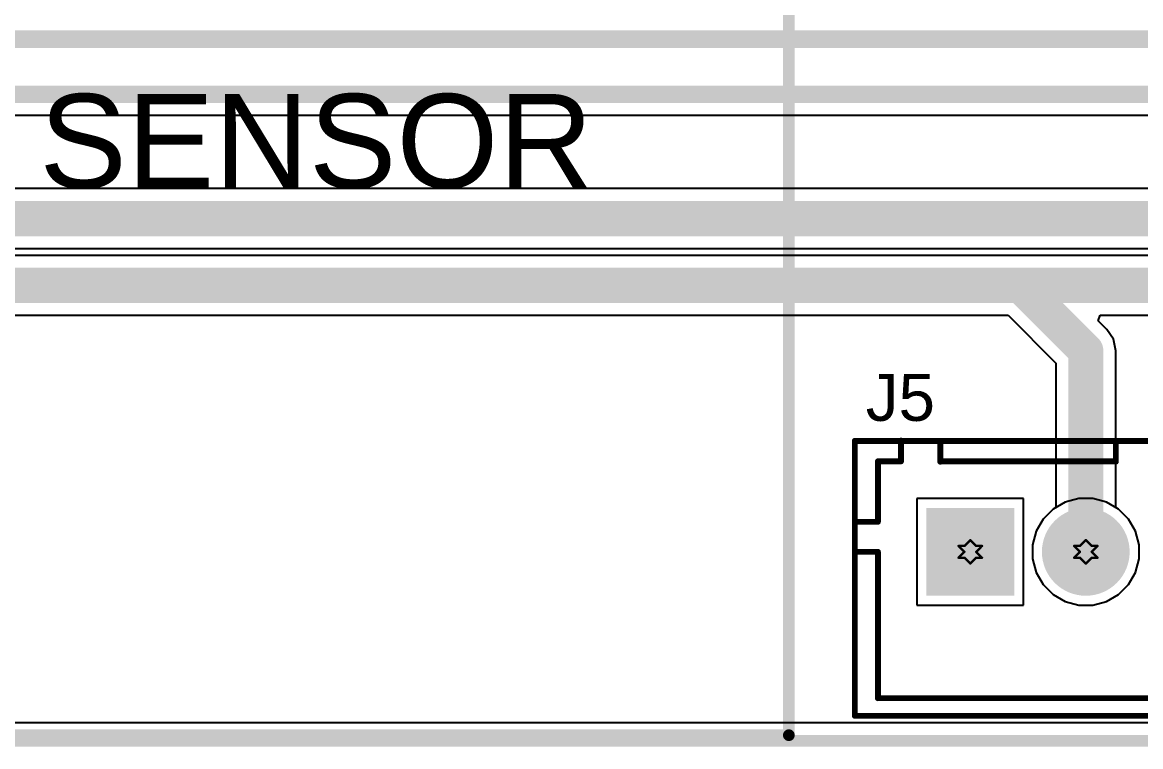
# Model space of a CAD drawing. Header units: inches. Extents: x -7 to 5163, y -3 to 5149.
# Drawn here: x 149.3 to 173.51, y -3.45 to 12.22 of the extents above; entities that cross this region are included whole.
import ezdxf

# ---------------------------------------------------------------- set-up
doc = ezdxf.new("R2010")
doc.units = ezdxf.units.IN
for name, color, linetype in [('Board Outline', 216, 'Continuous'), ('Bottom Layer', 5, 'Continuous'), ('Bottom Solder', 6, 'Continuous'), ('Drill Drawing', 1, 'Continuous'), ('GND', 76, 'Continuous'), ('Multi-Layer', 9, 'Continuous'), ('Pad Holes', 156, 'Continuous'), ('PWR', 16, 'Continuous'), ('Top Layer', 1, 'Continuous'), ('Top Overlay', 2, 'Continuous'), ('Top Solder', 216, 'Continuous')]:
    doc.layers.add(name, color=color, linetype=linetype)
doc.styles.add('Arial', font='', dxfattribs={"height": 0.2})
doc.styles.get('Arial').set_extended_font_data('Arial')

# ---------------------------------------------------------------- blocks, each defined once
blk = doc.blocks.new('HX25003_2A_69')
at = {"layer": 'Bottom Layer'}
blk.add_hatch(color=5, dxfattribs=at).paths.add_polyline_path([(-2.15, 0.9), (-0.35, 0.9), (-0.35, -0.9), (-2.15, -0.9)])
h = blk.add_hatch(color=5, dxfattribs=at)
edge = h.paths.add_edge_path()
edge.add_arc((1.25, 0), 0.9, 0, 360)
at = {"layer": 'Bottom Solder'}
blk.add_hatch(color=6, dxfattribs=at).paths.add_polyline_path([(-2.2, 0.95), (-0.3, 0.95), (-0.3, -0.95), (-2.2, -0.95)])
h = blk.add_hatch(color=6, dxfattribs=at)
edge = h.paths.add_edge_path()
edge.add_arc((1.25, 0), 0.95, 0, 360)
at = {"layer": 'GND'}
blk.add_hatch(color=76, dxfattribs=at).paths.add_polyline_path([(-2.15, 0.9), (-0.35, 0.9), (-0.35, -0.9), (-2.15, -0.9)])
h = blk.add_hatch(color=76, dxfattribs=at)
edge = h.paths.add_edge_path()
edge.add_arc((1.25, 0), 0.9, 0, 360)
at = {"layer": 'Multi-Layer'}
blk.add_hatch(color=9, dxfattribs=at).paths.add_polyline_path([(-2.15, 0.9), (-0.35, 0.9), (-0.35, -0.9), (-2.15, -0.9)])
h = blk.add_hatch(color=9, dxfattribs=at)
edge = h.paths.add_edge_path()
edge.add_arc((1.25, 0), 0.9, 0, 360)
at = {"layer": 'Pad Holes'}
h = blk.add_hatch(color=7, dxfattribs=at)
edge = h.paths.add_edge_path()
edge.add_arc((-1.25, 0), 0.55, 0, 360)
h = blk.add_hatch(color=7, dxfattribs=at)
edge = h.paths.add_edge_path()
edge.add_arc((1.25, 0), 0.55, 0, 360)
at = {"layer": 'PWR'}
blk.add_hatch(color=16, dxfattribs=at).paths.add_polyline_path([(-2.15, 0.9), (-0.35, 0.9), (-0.35, -0.9), (-2.15, -0.9)])
h = blk.add_hatch(color=16, dxfattribs=at)
edge = h.paths.add_edge_path()
edge.add_arc((1.25, 0), 0.9, 0, 360)
at = {"layer": 'Top Layer'}
blk.add_hatch(color=1, dxfattribs=at).paths.add_polyline_path([(-2.15, 0.9), (-0.35, 0.9), (-0.35, -0.9), (-2.15, -0.9)])
h = blk.add_hatch(color=1, dxfattribs=at)
edge = h.paths.add_edge_path()
edge.add_arc((1.25, 0), 0.9, 0, 360)
at = {"layer": 'Top Solder'}
blk.add_hatch(color=216, dxfattribs=at).paths.add_polyline_path([(-2.2, 0.95), (-0.3, 0.95), (-0.3, -0.95), (-2.2, -0.95)])
h = blk.add_hatch(color=216, dxfattribs=at)
edge = h.paths.add_edge_path()
edge.add_arc((1.25, 0), 0.95, 0, 360)
at = {"layer": 'Top Overlay'}
for points in [[(-3.75, 2.4, 0.127, 0.127, 0), (3.75, 2.4, 0.127, 0.127, 0)], [(-3.75, -3.548, 0.127, 0.127, 0), (-3.75, 2.4, 0.127, 0.127, 0)], [(-2.75, 1.958, 0.127, 0.127, 0), (-2.75, 2.408, 0.127, 0.127, 0)], [(-1.9, 1.95, 0.127, 0.127, 0), (-1.9, 2.4, 0.127, 0.127, 0)], [(1.9, 1.95, 0.127, 0.127, 0), (1.9, 2.4, 0.127, 0.127, 0)], [(2.75, 1.95, 0.127, 0.127, 0), (2.75, 2.399, 0.127, 0.127, 0)], [(3.75, -3.548, 0.127, 0.127, 0), (3.75, 2.4, 0.127, 0.127, 0)], [(-3.25, 0.65, 0.127, 0.127, 0), (-3.25, 1.958, 0.127, 0.127, 0)], [(-3.25, 1.958, 0.127, 0.127, 0), (-2.75, 1.958, 0.127, 0.127, 0)], [(-1.9, 1.958, 0.127, 0.127, 0), (1.9, 1.958, 0.127, 0.127, 0)], [(2.75, 1.958, 0.127, 0.127, 0), (3.25, 1.958, 0.127, 0.127, 0)], [(3.25, 0.8, 0.127, 0.127, 0), (3.25, 1.958, 0.127, 0.127, 0)], [(3.25, 0.8, 0.127, 0.127, 0), (3.75, 0.8, 0.127, 0.127, 0)], [(3.75, -1.501, 0.127, 0.127, 0), (3.75, 0.8, 0.127, 0.127, 0)], [(-3.75, 0.648, 0.127, 0.127, 0), (-3.25, 0.65, 0.127, 0.127, 0)], [(-3.75, -1.603, 0.127, 0.127, 0), (-3.75, 0.648, 0.127, 0.127, 0)], [(-3.75, 0, 0.127, 0.127, 0), (-3.25, 0, 0.127, 0.127, 0)], [(-3.75, -2.416, 0.127, 0.127, 0), (-3.75, 0, 0.127, 0.127, 0)], [(-3.25, -2.416, 0.127, 0.127, 0), (-3.25, 0, 0.127, 0.127, 0)], [(3.25, 0, 0.127, 0.127, 0), (3.75, 0, 0.127, 0.127, 0)], [(3.25, -2.344, 0.127, 0.127, 0), (3.25, 0, 0.127, 0.127, 0)], [(3.75, -2.344, 0.127, 0.127, 0), (3.75, 0, 0.127, 0.127, 0)], [(-3.25, -3.167, 0.127, 0.127, 0), (-3.25, -2.416, 0.127, 0.127, 0)], [(3.25, -3.167, 0.127, 0.127, 0), (3.25, -2.344, 0.127, 0.127, 0)], [(-3.25, -3.167, 0.127, 0.127, 0), (3.25, -3.167, 0.127, 0.127, 0)], [(-3.75, -3.548, 0.127, 0.127, 0), (3.75, -3.548, 0.127, 0.127, 0)]]:
    blk.add_lwpolyline(points, format="xyseb", dxfattribs=at)
for points in [[(-3.782, 2.4, 0.0635, 0.0635, 1), (-3.718, 2.4, 0.0635, 0.0635, 1)], [(-3.782, 2.4, 0.0635, 0.0635, 1), (-3.718, 2.4, 0.0635, 0.0635, 1)], [(-2.781, 2.408, 0.0635, 0.0635, 1), (-2.718, 2.408, 0.0635, 0.0635, 1)], [(-1.932, 2.4, 0.0635, 0.0635, 1), (-1.868, 2.4, 0.0635, 0.0635, 1)], [(1.869, 2.4, 0.0635, 0.0635, 1), (1.932, 2.4, 0.0635, 0.0635, 1)], [(2.718, 2.399, 0.0635, 0.0635, 1), (2.782, 2.399, 0.0635, 0.0635, 1)], [(3.718, 2.4, 0.0635, 0.0635, 1), (3.782, 2.4, 0.0635, 0.0635, 1)], [(3.718, 2.4, 0.0635, 0.0635, 1), (3.782, 2.4, 0.0635, 0.0635, 1)], [(-3.282, 1.958, 0.0635, 0.0635, 1), (-3.218, 1.958, 0.0635, 0.0635, 1)], [(-3.282, 1.958, 0.0635, 0.0635, 1), (-3.218, 1.958, 0.0635, 0.0635, 1)], [(-2.781, 1.958, 0.0635, 0.0635, 1), (-2.718, 1.958, 0.0635, 0.0635, 1)], [(-2.781, 1.958, 0.0635, 0.0635, 1), (-2.718, 1.958, 0.0635, 0.0635, 1)], [(-1.932, 1.958, 0.0635, 0.0635, 1), (-1.869, 1.958, 0.0635, 0.0635, 1)], [(-1.932, 1.95, 0.0635, 0.0635, 1), (-1.868, 1.95, 0.0635, 0.0635, 1)], [(1.868, 1.958, 0.0635, 0.0635, 1), (1.932, 1.958, 0.0635, 0.0635, 1)], [(1.869, 1.95, 0.0635, 0.0635, 1), (1.932, 1.95, 0.0635, 0.0635, 1)], [(2.718, 1.958, 0.0635, 0.0635, 1), (2.781, 1.958, 0.0635, 0.0635, 1)], [(2.718, 1.95, 0.0635, 0.0635, 1), (2.782, 1.95, 0.0635, 0.0635, 1)], [(3.218, 1.958, 0.0635, 0.0635, 1), (3.282, 1.958, 0.0635, 0.0635, 1)], [(3.218, 1.958, 0.0635, 0.0635, 1), (3.282, 1.958, 0.0635, 0.0635, 1)], [(3.218, 0.8, 0.0635, 0.0635, 1), (3.282, 0.8, 0.0635, 0.0635, 1)], [(3.218, 0.8, 0.0635, 0.0635, 1), (3.282, 0.8, 0.0635, 0.0635, 1)], [(3.719, 0.8, 0.0635, 0.0635, 1), (3.782, 0.8, 0.0635, 0.0635, 1)], [(3.719, 0.8, 0.0635, 0.0635, 1), (3.782, 0.8, 0.0635, 0.0635, 1)], [(-3.782, 0.648, 0.0635, 0.0635, 1), (-3.718, 0.648, 0.0635, 0.0635, 1)], [(-3.782, 0.648, 0.0635, 0.0635, 1), (-3.718, 0.648, 0.0635, 0.0635, 1)], [(-3.282, 0.65, 0.0635, 0.0635, 1), (-3.218, 0.65, 0.0635, 0.0635, 1)], [(-3.282, 0.65, 0.0635, 0.0635, 1), (-3.218, 0.65, 0.0635, 0.0635, 1)], [(-3.782, 0, 0.0635, 0.0635, 1), (-3.719, 0, 0.0635, 0.0635, 1)], [(-3.782, 0, 0.0635, 0.0635, 1), (-3.719, 0, 0.0635, 0.0635, 1)], [(-3.282, 0, 0.0635, 0.0635, 1), (-3.218, 0, 0.0635, 0.0635, 1)], [(-3.282, 0, 0.0635, 0.0635, 1), (-3.218, 0, 0.0635, 0.0635, 1)], [(3.218, 0, 0.0635, 0.0635, 1), (3.282, 0, 0.0635, 0.0635, 1)], [(3.218, 0, 0.0635, 0.0635, 1), (3.282, 0, 0.0635, 0.0635, 1)], [(3.719, 0, 0.0635, 0.0635, 1), (3.782, 0, 0.0635, 0.0635, 1)], [(3.719, 0, 0.0635, 0.0635, 1), (3.782, 0, 0.0635, 0.0635, 1)], [(3.719, -1.501, 0.0635, 0.0635, 1), (3.782, -1.501, 0.0635, 0.0635, 1)], [(-3.782, -1.603, 0.0635, 0.0635, 1), (-3.719, -1.603, 0.0635, 0.0635, 1)], [(-3.782, -2.416, 0.0635, 0.0635, 1), (-3.719, -2.416, 0.0635, 0.0635, 1)], [(-3.282, -2.416, 0.0635, 0.0635, 1), (-3.218, -2.416, 0.0635, 0.0635, 1)], [(-3.282, -2.416, 0.0635, 0.0635, 1), (-3.218, -2.416, 0.0635, 0.0635, 1)], [(3.218, -2.344, 0.0635, 0.0635, 1), (3.282, -2.344, 0.0635, 0.0635, 1)], [(3.218, -2.344, 0.0635, 0.0635, 1), (3.282, -2.344, 0.0635, 0.0635, 1)], [(3.719, -2.344, 0.0635, 0.0635, 1), (3.782, -2.344, 0.0635, 0.0635, 1)], [(-3.282, -3.167, 0.0635, 0.0635, 1), (-3.218, -3.167, 0.0635, 0.0635, 1)], [(-3.282, -3.167, 0.0635, 0.0635, 1), (-3.218, -3.167, 0.0635, 0.0635, 1)], [(3.218, -3.167, 0.0635, 0.0635, 1), (3.282, -3.167, 0.0635, 0.0635, 1)], [(3.218, -3.167, 0.0635, 0.0635, 1), (3.282, -3.167, 0.0635, 0.0635, 1)], [(-3.782, -3.548, 0.0635, 0.0635, 1), (-3.718, -3.548, 0.0635, 0.0635, 1)], [(-3.782, -3.548, 0.0635, 0.0635, 1), (-3.718, -3.548, 0.0635, 0.0635, 1)], [(3.718, -3.548, 0.0635, 0.0635, 1), (3.782, -3.548, 0.0635, 0.0635, 1)], [(3.718, -3.548, 0.0635, 0.0635, 1), (3.782, -3.548, 0.0635, 0.0635, 1)]]:
    blk.add_lwpolyline(points, format="xyseb", close=True, dxfattribs=at)

msp = doc.modelspace()

# ---------------------------------------------------------------- linework, layer by layer
at = {"layer": 'Board Outline'}
msp.add_lwpolyline([(1.627, -3.325, 0.254, 0.254, 0), (192.198, -3.325, 0.254, 0.254, 0)], format="xyseb", dxfattribs=at)
at = {"layer": 'Bottom Layer'}
for p, q in [((171.874, 1.837), (171.61, 1.685)), ((172.167, 1.916), (171.874, 1.837)), ((172.471, 1.916), (172.167, 1.916)), ((172.764, 1.837), (172.471, 1.916)), ((173.028, 1.685), (172.764, 1.837)), ((171.396, 1.471), (171.244, 1.207)), ((171.61, 1.685), (171.396, 1.471)), ((173.242, 1.471), (173.028, 1.685)), ((173.394, 1.207), (173.242, 1.471)), ((171.244, 1.207), (171.165, 0.914)), ((173.473, 0.914), (173.394, 1.207)), ((171.165, 0.914), (171.165, 0.61)), ((173.473, 0.61), (173.473, 0.914)), ((171.165, 0.61), (171.244, 0.317)), ((173.394, 0.317), (173.473, 0.61)), ((171.244, 0.317), (171.396, 0.053)), ((173.242, 0.053), (173.394, 0.317)), ((171.396, 0.053), (171.61, -0.161)), ((173.028, -0.161), (173.242, 0.053)), ((171.61, -0.161), (171.874, -0.313)), ((172.764, -0.313), (173.028, -0.161)), ((171.874, -0.313), (172.167, -0.392)), ((172.167, -0.392), (172.471, -0.392)), ((172.471, -0.392), (172.764, -0.313)), ((192.195, -2.937), (1.63, -2.937))]:
    msp.add_line(p, q, dxfattribs=at)
at = {"layer": 'Drill Drawing'}
for points in [[(169.692, 0.889, 0.0508, 0.0508, 0), (169.819, 1.016, 0.0508, 0.0508, 0)], [(169.819, 1.016, 0.0508, 0.0508, 0), (169.946, 0.889, 0.0508, 0.0508, 0)], [(172.192, 0.889, 0.0508, 0.0508, 0), (172.319, 1.016, 0.0508, 0.0508, 0)], [(172.319, 1.016, 0.0508, 0.0508, 0), (172.446, 0.889, 0.0508, 0.0508, 0)], [(169.565, 0.889, 0.0508, 0.0508, 0), (169.692, 0.762, 0.0508, 0.0508, 0)], [(169.565, 0.889, 0.0508, 0.0508, 0), (169.692, 0.889, 0.0508, 0.0508, 0)], [(169.565, 0.635, 0.0508, 0.0508, 0), (169.692, 0.762, 0.0508, 0.0508, 0)], [(169.946, 0.889, 0.0508, 0.0508, 0), (170.073, 0.889, 0.0508, 0.0508, 0)], [(169.946, 0.762, 0.0508, 0.0508, 0), (170.073, 0.889, 0.0508, 0.0508, 0)], [(169.946, 0.762, 0.0508, 0.0508, 0), (170.073, 0.635, 0.0508, 0.0508, 0)], [(172.065, 0.889, 0.0508, 0.0508, 0), (172.192, 0.762, 0.0508, 0.0508, 0)], [(172.065, 0.889, 0.0508, 0.0508, 0), (172.192, 0.889, 0.0508, 0.0508, 0)], [(172.065, 0.635, 0.0508, 0.0508, 0), (172.192, 0.762, 0.0508, 0.0508, 0)], [(172.446, 0.889, 0.0508, 0.0508, 0), (172.573, 0.889, 0.0508, 0.0508, 0)], [(172.446, 0.762, 0.0508, 0.0508, 0), (172.573, 0.889, 0.0508, 0.0508, 0)], [(172.446, 0.762, 0.0508, 0.0508, 0), (172.573, 0.635, 0.0508, 0.0508, 0)], [(169.565, 0.635, 0.0508, 0.0508, 0), (169.692, 0.635, 0.0508, 0.0508, 0)], [(169.692, 0.635, 0.0508, 0.0508, 0), (169.819, 0.508, 0.0508, 0.0508, 0)], [(169.819, 0.508, 0.0508, 0.0508, 0), (169.946, 0.635, 0.0508, 0.0508, 0)], [(169.946, 0.635, 0.0508, 0.0508, 0), (170.073, 0.635, 0.0508, 0.0508, 0)], [(172.065, 0.635, 0.0508, 0.0508, 0), (172.192, 0.635, 0.0508, 0.0508, 0)], [(172.192, 0.635, 0.0508, 0.0508, 0), (172.319, 0.508, 0.0508, 0.0508, 0)], [(172.319, 0.508, 0.0508, 0.0508, 0), (172.446, 0.635, 0.0508, 0.0508, 0)], [(172.446, 0.635, 0.0508, 0.0508, 0), (172.573, 0.635, 0.0508, 0.0508, 0)]]:
    msp.add_lwpolyline(points, format="xyseb", dxfattribs=at)
for points in [[(169.806, 1.016, 0.0254, 0.0254, 1), (169.832, 1.016, 0.0254, 0.0254, 1)], [(169.806, 1.016, 0.0254, 0.0254, 1), (169.832, 1.016, 0.0254, 0.0254, 1)], [(172.306, 1.016, 0.0254, 0.0254, 1), (172.332, 1.016, 0.0254, 0.0254, 1)], [(172.306, 1.016, 0.0254, 0.0254, 1), (172.332, 1.016, 0.0254, 0.0254, 1)], [(169.552, 0.889, 0.0254, 0.0254, 1), (169.578, 0.889, 0.0254, 0.0254, 1)], [(169.552, 0.889, 0.0254, 0.0254, 1), (169.578, 0.889, 0.0254, 0.0254, 1)], [(169.679, 0.889, 0.0254, 0.0254, 1), (169.705, 0.889, 0.0254, 0.0254, 1)], [(169.679, 0.889, 0.0254, 0.0254, 1), (169.705, 0.889, 0.0254, 0.0254, 1)], [(169.679, 0.762, 0.0254, 0.0254, 1), (169.705, 0.762, 0.0254, 0.0254, 1)], [(169.679, 0.762, 0.0254, 0.0254, 1), (169.705, 0.762, 0.0254, 0.0254, 1)], [(169.933, 0.889, 0.0254, 0.0254, 1), (169.959, 0.889, 0.0254, 0.0254, 1)], [(169.933, 0.889, 0.0254, 0.0254, 1), (169.959, 0.889, 0.0254, 0.0254, 1)], [(169.933, 0.762, 0.0254, 0.0254, 1), (169.959, 0.762, 0.0254, 0.0254, 1)], [(169.933, 0.762, 0.0254, 0.0254, 1), (169.959, 0.762, 0.0254, 0.0254, 1)], [(170.06, 0.889, 0.0254, 0.0254, 1), (170.086, 0.889, 0.0254, 0.0254, 1)], [(170.06, 0.889, 0.0254, 0.0254, 1), (170.086, 0.889, 0.0254, 0.0254, 1)], [(172.052, 0.889, 0.0254, 0.0254, 1), (172.078, 0.889, 0.0254, 0.0254, 1)], [(172.052, 0.889, 0.0254, 0.0254, 1), (172.078, 0.889, 0.0254, 0.0254, 1)], [(172.179, 0.889, 0.0254, 0.0254, 1), (172.205, 0.889, 0.0254, 0.0254, 1)], [(172.179, 0.889, 0.0254, 0.0254, 1), (172.205, 0.889, 0.0254, 0.0254, 1)], [(172.179, 0.762, 0.0254, 0.0254, 1), (172.205, 0.762, 0.0254, 0.0254, 1)], [(172.179, 0.762, 0.0254, 0.0254, 1), (172.205, 0.762, 0.0254, 0.0254, 1)], [(172.433, 0.889, 0.0254, 0.0254, 1), (172.459, 0.889, 0.0254, 0.0254, 1)], [(172.433, 0.889, 0.0254, 0.0254, 1), (172.459, 0.889, 0.0254, 0.0254, 1)], [(172.433, 0.762, 0.0254, 0.0254, 1), (172.459, 0.762, 0.0254, 0.0254, 1)], [(172.433, 0.762, 0.0254, 0.0254, 1), (172.459, 0.762, 0.0254, 0.0254, 1)], [(172.56, 0.889, 0.0254, 0.0254, 1), (172.586, 0.889, 0.0254, 0.0254, 1)], [(172.56, 0.889, 0.0254, 0.0254, 1), (172.586, 0.889, 0.0254, 0.0254, 1)], [(169.552, 0.635, 0.0254, 0.0254, 1), (169.578, 0.635, 0.0254, 0.0254, 1)], [(169.552, 0.635, 0.0254, 0.0254, 1), (169.578, 0.635, 0.0254, 0.0254, 1)], [(169.679, 0.635, 0.0254, 0.0254, 1), (169.705, 0.635, 0.0254, 0.0254, 1)], [(169.679, 0.635, 0.0254, 0.0254, 1), (169.705, 0.635, 0.0254, 0.0254, 1)], [(169.806, 0.508, 0.0254, 0.0254, 1), (169.832, 0.508, 0.0254, 0.0254, 1)], [(169.806, 0.508, 0.0254, 0.0254, 1), (169.832, 0.508, 0.0254, 0.0254, 1)], [(169.933, 0.635, 0.0254, 0.0254, 1), (169.959, 0.635, 0.0254, 0.0254, 1)], [(169.933, 0.635, 0.0254, 0.0254, 1), (169.959, 0.635, 0.0254, 0.0254, 1)], [(170.06, 0.635, 0.0254, 0.0254, 1), (170.086, 0.635, 0.0254, 0.0254, 1)], [(170.06, 0.635, 0.0254, 0.0254, 1), (170.086, 0.635, 0.0254, 0.0254, 1)], [(172.052, 0.635, 0.0254, 0.0254, 1), (172.078, 0.635, 0.0254, 0.0254, 1)], [(172.052, 0.635, 0.0254, 0.0254, 1), (172.078, 0.635, 0.0254, 0.0254, 1)], [(172.179, 0.635, 0.0254, 0.0254, 1), (172.205, 0.635, 0.0254, 0.0254, 1)], [(172.179, 0.635, 0.0254, 0.0254, 1), (172.205, 0.635, 0.0254, 0.0254, 1)], [(172.306, 0.508, 0.0254, 0.0254, 1), (172.332, 0.508, 0.0254, 0.0254, 1)], [(172.306, 0.508, 0.0254, 0.0254, 1), (172.332, 0.508, 0.0254, 0.0254, 1)], [(172.433, 0.635, 0.0254, 0.0254, 1), (172.459, 0.635, 0.0254, 0.0254, 1)], [(172.433, 0.635, 0.0254, 0.0254, 1), (172.459, 0.635, 0.0254, 0.0254, 1)], [(172.56, 0.635, 0.0254, 0.0254, 1), (172.586, 0.635, 0.0254, 0.0254, 1)], [(172.56, 0.635, 0.0254, 0.0254, 1), (172.586, 0.635, 0.0254, 0.0254, 1)]]:
    msp.add_lwpolyline(points, format="xyseb", close=True, dxfattribs=at)
at = {"layer": 'GND'}
for p, q in [((171.874, 1.837), (171.61, 1.685)), ((172.167, 1.916), (171.874, 1.837)), ((172.471, 1.916), (172.167, 1.916)), ((172.764, 1.837), (172.471, 1.916)), ((173.028, 1.685), (172.764, 1.837)), ((171.396, 1.471), (171.244, 1.207)), ((171.61, 1.685), (171.396, 1.471)), ((173.242, 1.471), (173.028, 1.685)), ((173.394, 1.207), (173.242, 1.471)), ((171.244, 1.207), (171.165, 0.914)), ((173.473, 0.914), (173.394, 1.207)), ((171.165, 0.914), (171.165, 0.61)), ((173.473, 0.61), (173.473, 0.914)), ((171.165, 0.61), (171.244, 0.317)), ((173.394, 0.317), (173.473, 0.61)), ((171.244, 0.317), (171.396, 0.053)), ((173.242, 0.053), (173.394, 0.317)), ((171.396, 0.053), (171.61, -0.161)), ((173.028, -0.161), (173.242, 0.053)), ((171.61, -0.161), (171.874, -0.313)), ((172.764, -0.313), (173.028, -0.161)), ((171.874, -0.313), (172.167, -0.392)), ((172.167, -0.392), (172.471, -0.392)), ((172.471, -0.392), (172.764, -0.313)), ((192.195, -2.937), (1.63, -2.937))]:
    msp.add_line(p, q, dxfattribs=at)
at = {"layer": 'PWR'}
for p, q in [((170.973, 1.916), (168.665, 1.916)), ((168.665, 1.916), (168.665, -0.392)), ((170.973, -0.392), (170.973, 1.916)), ((171.874, 1.837), (171.61, 1.685)), ((172.167, 1.916), (171.874, 1.837)), ((172.471, 1.916), (172.167, 1.916)), ((172.764, 1.837), (172.471, 1.916)), ((173.028, 1.685), (172.764, 1.837)), ((171.396, 1.471), (171.244, 1.207)), ((171.61, 1.685), (171.396, 1.471)), ((173.242, 1.471), (173.028, 1.685)), ((173.394, 1.207), (173.242, 1.471)), ((171.244, 1.207), (171.165, 0.914)), ((173.473, 0.914), (173.394, 1.207)), ((171.165, 0.914), (171.165, 0.61)), ((173.473, 0.61), (173.473, 0.914)), ((171.165, 0.61), (171.244, 0.317)), ((173.394, 0.317), (173.473, 0.61)), ((171.244, 0.317), (171.396, 0.053)), ((173.242, 0.053), (173.394, 0.317)), ((171.396, 0.053), (171.61, -0.161)), ((173.028, -0.161), (173.242, 0.053)), ((171.61, -0.161), (171.874, -0.313)), ((172.764, -0.313), (173.028, -0.161)), ((168.665, -0.392), (170.973, -0.392)), ((171.874, -0.313), (172.167, -0.392)), ((172.167, -0.392), (172.471, -0.392)), ((172.471, -0.392), (172.764, -0.313)), ((184.912, -2.937), (1.63, -2.937))]:
    msp.add_line(p, q, dxfattribs=at)
at = {"layer": 'Top Layer'}
for p, q in [((96.138, 10.208), (191.867, 10.208)), ((193.048, 8.62), (96.138, 8.62)), ((46.849, 7.325), (193.316, 7.325)), ((179.137, 7.175), (126.06, 7.175)), ((126.06, 5.88), (170.636, 5.88)), ((170.636, 5.88), (171.672, 4.845)), ((172.585, 5.763), (172.633, 5.88)), ((172.633, 5.88), (178.869, 5.88)), ((172.777, 5.571), (172.585, 5.763)), ((172.917, 5.361), (172.777, 5.571)), ((172.966, 5.113), (172.917, 5.361)), ((172.966, 1.721), (172.966, 5.113)), ((171.672, 4.845), (171.672, 1.721)), ((171.672, 1.721), (171.61, 1.685)), ((173.028, 1.685), (172.966, 1.721)), ((171.396, 1.471), (171.244, 1.207)), ((171.61, 1.685), (171.396, 1.471)), ((173.242, 1.471), (173.028, 1.685)), ((173.394, 1.207), (173.242, 1.471)), ((171.244, 1.207), (171.165, 0.914)), ((173.473, 0.914), (173.394, 1.207)), ((171.165, 0.914), (171.165, 0.61)), ((173.473, 0.61), (173.473, 0.914)), ((171.165, 0.61), (171.244, 0.317)), ((173.394, 0.317), (173.473, 0.61)), ((171.244, 0.317), (171.396, 0.053)), ((173.242, 0.053), (173.394, 0.317)), ((171.396, 0.053), (171.61, -0.161)), ((173.028, -0.161), (173.242, 0.053)), ((171.61, -0.161), (171.874, -0.313)), ((172.764, -0.313), (173.028, -0.161)), ((171.874, -0.313), (172.167, -0.392)), ((172.167, -0.392), (172.471, -0.392)), ((172.471, -0.392), (172.764, -0.313)), ((192.195, -2.937), (1.63, -2.937))]:
    msp.add_line(p, q, dxfattribs=at)
for points in [[(14.57, 11.855, 0.381, 0.381, 0), (191.152, 11.855, 0.381, 0.381, 0)], [(34.608, 10.661, 0.381, 0.381, 0), (191.867, 10.661, 0.381, 0.381, 0)], [(46.58, 7.972, 0.762, 0.762, 0), (193.316, 7.972, 0.762, 0.762, 0)], [(126.06, 6.528, 0.762, 0.762, 0), (170.904, 6.528, 0.762, 0.762, 0)], [(170.904, 6.528, 0.762, 0.762, 0), (172.319, 5.113, 0.762, 0.762, 0)], [(170.904, 6.528, 0.762, 0.762, 0), (179.137, 6.528, 0.762, 0.762, 0)], [(172.319, 0.762, 0.762, 0.762, 0), (172.319, 5.113, 0.762, 0.762, 0)]]:
    msp.add_lwpolyline(points, format="xyseb", dxfattribs=at)
for points in [[(170.714, 6.528, 0.381, 0.381, 1), (171.095, 6.528, 0.381, 0.381, 1)], [(170.714, 6.528, 0.381, 0.381, 1), (171.095, 6.528, 0.381, 0.381, 1)], [(170.714, 6.528, 0.381, 0.381, 1), (171.095, 6.528, 0.381, 0.381, 1)], [(172.128, 5.113, 0.381, 0.381, 1), (172.509, 5.113, 0.381, 0.381, 1)], [(172.128, 5.113, 0.381, 0.381, 1), (172.509, 5.113, 0.381, 0.381, 1)], [(172.128, 0.762, 0.381, 0.381, 1), (172.509, 0.762, 0.381, 0.381, 1)]]:
    msp.add_lwpolyline(points, format="xyseb", close=True, dxfattribs=at)
at = {"layer": 'Top Overlay'}
for points in [[(165.892, -3.205, 0.254, 0.254, 0), (165.892, 24.795, 0.254, 0.254, 0)], [(137.892, -3.205, 0.254, 0.254, 0), (165.892, -3.205, 0.254, 0.254, 0)]]:
    msp.add_lwpolyline(points, format="xyseb", dxfattribs=at)
msp.add_lwpolyline([(165.828, -3.205, 0.127, 0.127, 1), (165.955, -3.205, 0.127, 0.127, 1)], format="xyseb", close=True, dxfattribs=at)
msp.add_lwpolyline([(165.828, -3.205, 0.127, 0.127, 1), (165.955, -3.205, 0.127, 0.127, 1)], format="xyseb", close=True, dxfattribs=at)

# ---------------------------------------------------------------- block references
msp.add_blockref('HX25003_2A_69', (171.069, 0.762))

# ---------------------------------------------------------------- texts
at = {"layer": 'Top Overlay', "style": 'Arial'}
for s, height, p in [('LEVEL SENSOR', 2.032, (140.043, 8.636)), ('J5', 1.016, (167.556, 3.596))]:
    msp.add_text(s, height=height, dxfattribs=at).set_placement(p)

doc.saveas('drawing.dxf')
